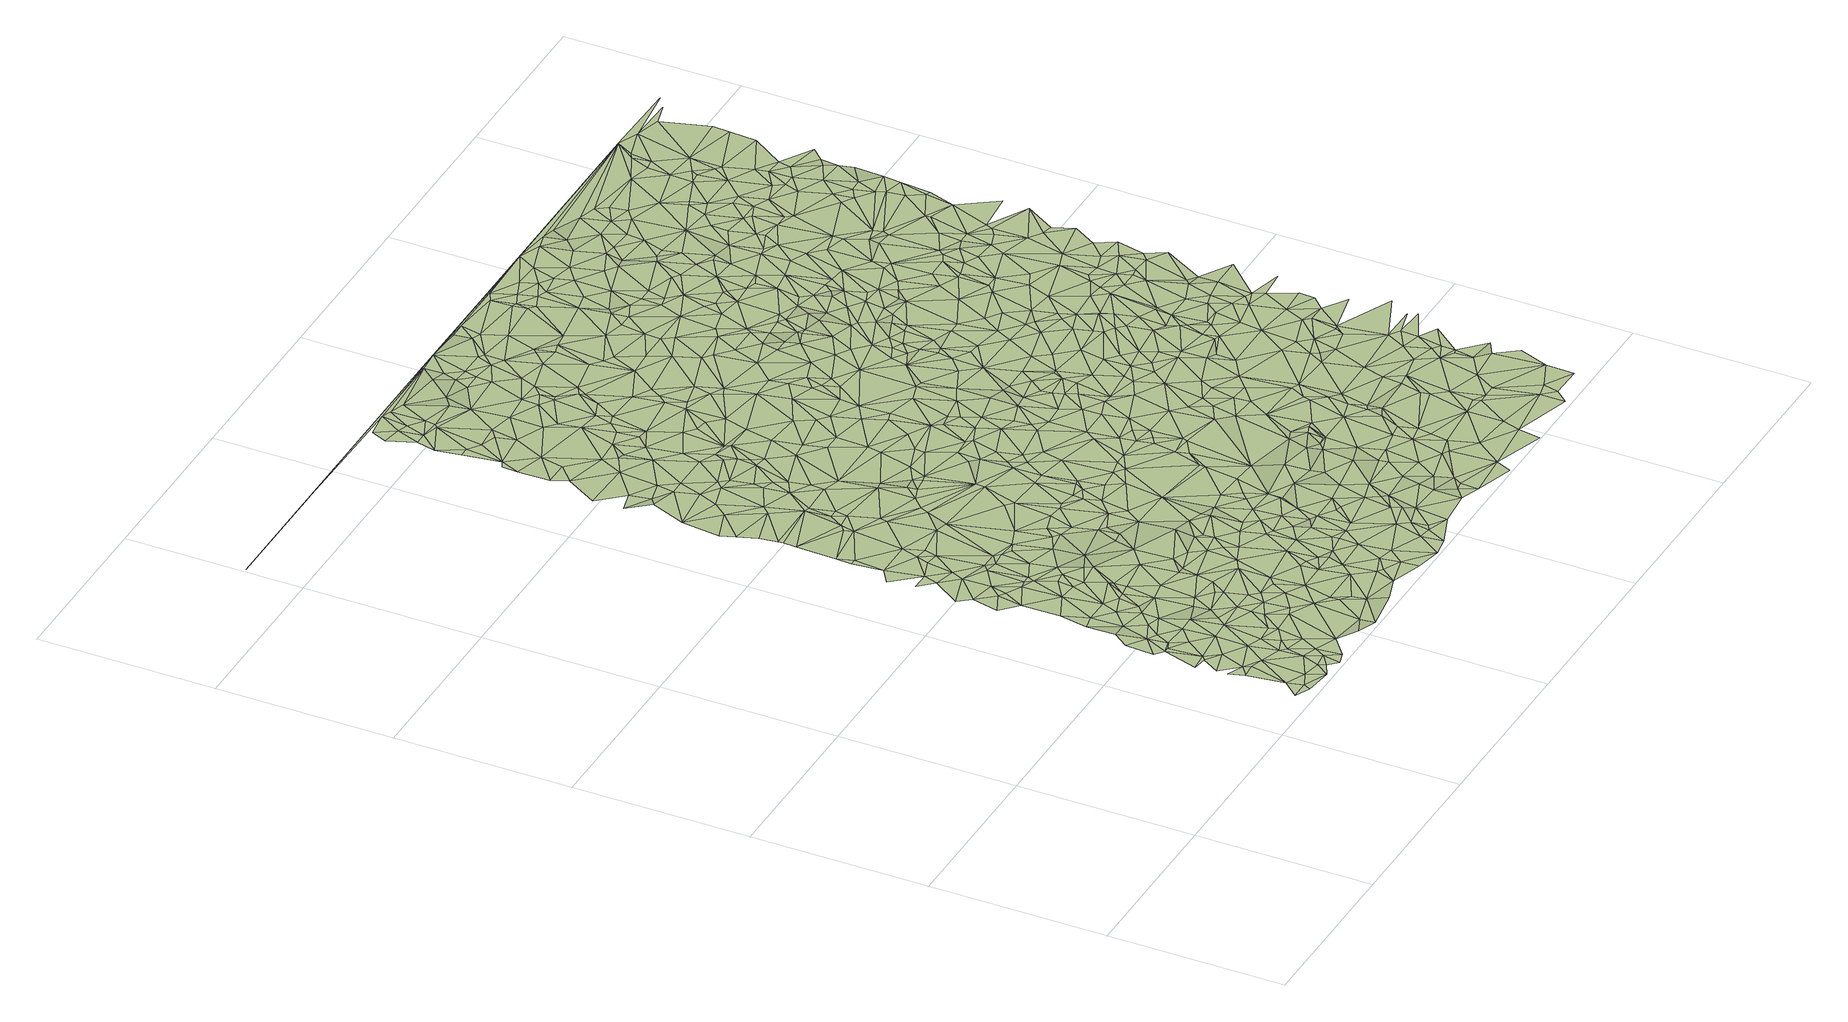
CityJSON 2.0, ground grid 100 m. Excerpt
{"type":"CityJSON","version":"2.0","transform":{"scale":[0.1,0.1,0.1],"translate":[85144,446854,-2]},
"CityObjects":{
"terrain1":{"type":"TINRelief","geometry":[{"type":"CompositeSurface","lod":"2","boundaries":[[[0,1,2]],[[0,3,1]],[[0,2,4]],[[5,3,0]],[[6,7,3]],[[8,9,7]],[[5,0,4]],[[8,7,6]],[[10,3,5]],[[10,6,3]],[[11,12,8]],[[13,14,15]],[[11,15,12]],[[16,5,4]],[[13,17,14]],[[8,6,10]],[[16,4,18]],[[11,13,15]],[[19,10,5]],[[19,5,16]],[[13,20,17]],[[21,8,10]],[[17,22,23]],[[21,11,8]],[[22,24,23]],[[20,25,17]],[[13,26,20]],[[16,18,27]],[[27,18,28]],[[17,25,22]],[[11,29,13]],[[19,16,27]],[[19,30,10]],[[26,25,20]],[[31,24,22]],[[21,10,30]],[[29,26,13]],[[27,28,32]],[[19,33,30]],[[22,25,34]],[[21,29,11]],[[19,27,35]],[[19,35,33]],[[27,32,35]],[[36,31,22]],[[26,37,25]],[[21,30,38]],[[37,34,25]],[[30,33,39]],[[36,40,31]],[[41,22,34]],[[29,37,26]],[[38,30,39]],[[33,35,42]],[[36,22,41]],[[43,35,32]],[[33,42,39]],[[36,44,40]],[[21,45,29]],[[21,38,45]],[[46,40,44]],[[42,35,43]],[[47,34,37]],[[47,41,34]],[[29,48,37]],[[38,39,49]],[[49,39,42]],[[50,36,41]],[[51,44,36]],[[29,45,48]],[[38,52,45]],[[38,49,52]],[[48,47,37]],[[50,51,36]],[[50,41,47]],[[53,54,55]],[[56,46,44]],[[54,57,55]],[[56,53,46]],[[45,58,48]],[[51,59,44]],[[60,42,43]],[[49,42,60]],[[56,44,59]],[[53,61,54]],[[49,62,52]],[[45,52,63]],[[48,64,47]],[[50,65,51]],[[66,67,57]],[[48,58,68]],[[43,69,70]],[[71,57,54]],[[45,72,58]],[[50,47,73]],[[74,61,53]],[[51,75,59]],[[56,74,53]],[[48,68,64]],[[65,75,51]],[[63,52,62]],[[66,76,67]],[[49,60,62]],[[71,54,61]],[[45,63,72]],[[50,73,65]],[[47,64,73]],[[66,57,71]],[[58,72,68]],[[77,78,76]],[[69,79,70]],[[60,43,80]],[[74,71,61]],[[43,70,80]],[[56,59,81]],[[65,82,75]],[[77,83,84]],[[65,73,82]],[[68,85,64]],[[62,60,86]],[[56,87,74]],[[63,62,88]],[[74,89,71]],[[75,90,59]],[[77,76,91]],[[66,91,76]],[[73,64,85]],[[63,88,72]],[[81,59,92]],[[56,81,93]],[[62,86,88]],[[56,93,87]],[[68,72,94]],[[74,87,89]],[[66,71,95]],[[60,80,86]],[[75,82,90]],[[68,96,85]],[[59,90,92]],[[95,71,89]],[[73,97,82]],[[98,70,79]],[[83,99,100]],[[87,101,89]],[[68,94,96]],[[88,102,72]],[[73,85,103]],[[104,77,91]],[[105,83,77]],[[106,91,66]],[[97,107,82]],[[73,103,97]],[[95,89,101]],[[108,100,99]],[[82,107,90]],[[72,102,94]],[[109,80,70]],[[81,110,93]],[[88,86,111]],[[106,66,95]],[[81,92,110]],[[93,110,87]],[[86,80,111]],[[105,77,104]],[[88,112,102]],[[109,70,98]],[[87,113,101]],[[114,99,83]],[[96,115,85]],[[95,101,116]],[[88,111,112]],[[117,104,91]],[[98,79,118]],[[87,110,113]],[[117,91,106]],[[109,119,80]],[[103,85,120]],[[105,114,83]],[[96,94,115]],[[106,95,116]],[[92,90,121]],[[107,121,90]],[[92,122,110]],[[116,101,123]],[[105,104,117]],[[113,123,101]],[[97,124,107]],[[85,115,120]],[[125,111,80]],[[125,80,119]],[[97,103,124]],[[126,119,109]],[[127,108,99]],[[126,109,98]],[[128,112,111]],[[92,121,122]],[[106,116,129]],[[122,113,110]],[[117,106,129]],[[102,130,94]],[[131,132,108]],[[105,117,133]],[[102,112,130]],[[103,120,134]],[[105,133,114]],[[107,124,121]],[[116,123,135]],[[125,128,111]],[[94,130,115]],[[127,99,114]],[[128,136,112]],[[116,135,129]],[[103,134,124]],[[137,119,126]],[[113,138,123]],[[122,139,113]],[[137,126,98]],[[125,136,128]],[[140,135,123]],[[141,98,118]],[[142,143,144]],[[131,108,127]],[[136,130,112]],[[115,130,120]],[[121,139,122]],[[125,119,137]],[[134,120,145]],[[146,147,132]],[[148,149,150]],[[148,144,149]],[[133,117,151]],[[117,129,151]],[[129,135,152]],[[146,150,147]],[[142,153,143]],[[140,123,138]],[[133,151,114]],[[131,154,132]],[[113,139,138]],[[140,152,135]],[[134,155,124]],[[134,145,155]],[[156,136,125]],[[121,124,157]],[[158,98,141]],[[158,137,98]],[[130,159,120]],[[121,157,139]],[[140,138,152]],[[148,142,144]],[[145,120,160]],[[146,132,154]],[[125,137,161]],[[127,114,162]],[[136,159,130]],[[156,125,161]],[[131,127,154]],[[163,129,152]],[[124,155,157]],[[146,148,150]],[[164,155,145]],[[114,151,162]],[[160,120,159]],[[142,165,153]],[[151,129,163]],[[152,138,166]],[[139,167,138]],[[154,127,168]],[[164,145,160]],[[169,170,171]],[[161,137,172]],[[173,159,136]],[[174,171,153]],[[173,136,156]],[[158,141,175]],[[139,157,176]],[[158,172,137]],[[177,156,161]],[[127,162,178]],[[179,152,166]],[[138,167,166]],[[180,142,148]],[[165,181,153]],[[127,178,168]],[[169,182,170]],[[163,152,179]],[[183,154,168]],[[183,146,154]],[[180,165,142]],[[175,141,184]],[[185,177,161]],[[186,161,172]],[[174,153,181]],[[139,176,187]],[[139,187,167]],[[146,180,148]],[[160,159,188]],[[141,189,184]],[[185,161,186]],[[177,173,156]],[[169,171,174]],[[158,175,190]],[[158,190,172]],[[183,168,191]],[[192,157,155]],[[183,193,146]],[[192,155,164]],[[151,194,162]],[[195,176,157]],[[179,166,196]],[[188,159,197]],[[166,167,196]],[[183,191,193]],[[151,163,194]],[[173,197,159]],[[164,160,198]],[[185,173,177]],[[199,182,169]],[[190,175,184]],[[186,172,200]],[[201,202,182]],[[178,162,203]],[[180,204,165]],[[196,167,205]],[[195,187,176]],[[206,160,188]],[[185,186,200]],[[146,207,180]],[[199,169,174]],[[187,205,167]],[[201,208,202]],[[146,193,207]],[[204,181,165]],[[162,194,203]],[[195,157,209]],[[206,188,197]],[[179,196,210]],[[163,179,211]],[[206,198,160]],[[172,190,212]],[[192,164,198]],[[185,213,173]],[[195,214,187]],[[184,189,215]],[[200,172,212]],[[168,178,216]],[[191,217,193]],[[190,184,218]],[[174,181,219]],[[185,200,213]],[[210,196,205]],[[191,168,216]],[[201,182,199]],[[192,209,157]],[[173,220,197]],[[180,221,204]],[[222,223,208]],[[199,174,219]],[[180,207,221]],[[178,203,224]],[[225,198,206]],[[195,209,214]],[[226,206,197]],[[218,184,215]],[[227,205,187]],[[193,217,207]],[[204,228,181]],[[190,218,212]],[[179,210,229]],[[219,181,228]],[[230,231,223]],[[214,227,187]],[[173,213,220]],[[232,233,231]],[[226,197,220]],[[179,229,211]],[[163,234,194]],[[178,224,216]],[[235,213,200]],[[236,210,205]],[[225,237,198]],[[200,212,238]],[[222,230,223]],[[191,216,217]],[[237,192,198]],[[204,221,239]],[[235,200,238]],[[209,227,214]],[[230,232,231]],[[204,240,228]],[[241,222,208]],[[241,208,201]],[[227,236,205]],[[225,206,242]],[[204,239,240]],[[243,221,207]],[[163,211,234]],[[213,244,220]],[[199,219,245]],[[237,209,192]],[[194,246,203]],[[217,247,207]],[[243,239,221]],[[218,215,248]],[[242,206,226]],[[201,199,245]],[[243,207,249]],[[207,247,249]],[[229,210,236]],[[250,251,232]],[[235,252,213]],[[213,253,244]],[[238,212,254]],[[225,242,237]],[[255,227,209]],[[219,228,256]],[[226,220,257]],[[250,258,251]],[[203,246,224]],[[235,238,254]],[[218,259,212]],[[244,257,220]],[[213,252,253]],[[241,230,222]],[[260,248,215]],[[217,261,247]],[[229,236,262]],[[263,250,232]],[[242,226,264]],[[226,257,264]],[[216,224,265]],[[217,216,261]],[[239,266,240]],[[235,254,252]],[[240,267,228]],[[241,201,268]],[[224,269,265]],[[243,266,239]],[[227,270,236]],[[234,211,229]],[[230,271,232]],[[194,234,246]],[[219,256,245]],[[218,248,259]],[[201,245,268]],[[255,272,227]],[[243,249,266]],[[212,259,254]],[[237,273,209]],[[270,262,236]],[[237,242,274]],[[275,276,258]],[[244,253,277]],[[224,246,269]],[[273,255,209]],[[216,265,278]],[[261,216,278]],[[279,263,232]],[[244,277,257]],[[272,270,227]],[[252,280,253]],[[281,282,276]],[[250,283,258]],[[256,228,267]],[[284,248,260]],[[285,265,269]],[[242,264,286]],[[279,232,271]],[[287,229,262]],[[252,254,288]],[[281,289,282]],[[237,274,273]],[[264,257,290]],[[278,265,285]],[[249,247,291]],[[292,262,270]],[[268,245,293]],[[240,266,294]],[[242,286,274]],[[253,280,277]],[[275,281,276]],[[283,275,258]],[[240,294,267]],[[263,283,250]],[[241,268,295]],[[296,254,259]],[[261,291,247]],[[252,288,280]],[[285,269,297]],[[296,288,254]],[[234,229,287]],[[246,297,269]],[[249,298,266]],[[286,264,290]],[[299,248,284]],[[277,290,257]],[[287,262,292]],[[268,293,295]],[[300,245,256]],[[241,301,230]],[[299,259,248]],[[272,302,270]],[[284,260,303]],[[304,293,245]],[[274,286,273]],[[255,305,272]],[[292,270,302]],[[275,306,281]],[[230,307,271]],[[285,297,308]],[[246,308,297]],[[280,309,277]],[[279,310,263]],[[311,278,285]],[[256,267,312]],[[304,245,300]],[[249,291,298]],[[299,284,313]],[[281,314,289]],[[266,315,294]],[[288,309,280]],[[300,256,312]],[[261,278,316]],[[273,305,255]],[[310,283,263]],[[295,293,304]],[[298,315,266]],[[296,317,288]],[[312,267,294]],[[284,303,313]],[[279,271,310]],[[318,275,283]],[[275,319,306]],[[272,320,302]],[[321,292,302]],[[322,314,323]],[[306,314,281]],[[311,285,308]],[[287,292,321]],[[241,295,301]],[[296,259,324]],[[286,290,325]],[[326,246,234]],[[318,319,275]],[[277,327,290]],[[286,328,273]],[[329,317,296]],[[230,301,307]],[[309,327,277]],[[299,330,259]],[[272,305,320]],[[315,331,294]],[[300,312,332]],[[326,234,287]],[[298,331,315]],[[312,294,331]],[[299,313,333]],[[334,308,246]],[[261,335,291]],[[286,325,328]],[[295,304,336]],[[316,278,311]],[[321,302,337]],[[338,309,288]],[[302,320,337]],[[339,287,321]],[[317,338,288]],[[310,271,340]],[[319,341,306]],[[313,303,333]],[[341,314,306]],[[304,300,342]],[[325,290,343]],[[329,296,344]],[[259,330,324]],[[312,331,332]],[[339,321,337]],[[343,290,327]],[[296,324,344]],[[295,336,345]],[[271,307,340]],[[309,346,327]],[[299,333,330]],[[261,347,335]],[[326,287,339]],[[261,316,347]],[[318,283,348]],[[310,348,283]],[[300,332,342]],[[329,338,317]],[[349,311,308]],[[304,350,336]],[[295,345,301]],[[298,291,351]],[[352,328,325]],[[326,353,246]],[[298,351,331]],[[353,334,246]],[[318,354,319]],[[273,355,305]],[[352,325,343]],[[337,320,356]],[[304,342,350]],[[305,356,320]],[[343,327,346]],[[319,357,341]],[[345,336,350]],[[309,358,346]],[[301,359,307]],[[334,360,308]],[[329,344,338]],[[273,328,361]],[[310,340,348]],[[362,291,335]],[[338,358,309]],[[362,351,291]],[[339,337,363]],[[349,308,360]],[[326,339,364]],[[365,328,352]],[[333,303,366]],[[367,324,330]],[[345,368,301]],[[332,331,369]],[[318,348,354]],[[319,354,357]],[[370,316,311]],[[345,350,368]],[[367,330,333]],[[343,346,358]],[[332,371,342]],[[344,324,372]],[[365,352,343]],[[370,311,349]],[[305,355,356]],[[373,353,326]],[[363,337,356]],[[367,372,324]],[[373,326,364]],[[301,374,359]],[[351,369,331]],[[359,375,307]],[[364,339,363]],[[273,376,355]],[[340,307,375]],[[377,322,378]],[[353,360,334]],[[301,368,374]],[[338,344,379]],[[362,335,380]],[[332,381,371]],[[350,382,368]],[[347,380,335]],[[365,361,328]],[[373,383,353]],[[273,361,376]],[[338,379,358]],[[373,364,384]],[[385,344,372]],[[332,369,386]],[[355,387,356]],[[357,354,388]],[[341,389,314]],[[368,382,374]],[[333,366,390]],[[340,391,348]],[[332,386,381]],[[367,333,392]],[[363,356,387]],[[354,348,388]],[[350,342,393]],[[385,372,367]],[[394,351,362]],[[395,347,316]],[[373,384,383]],[[365,343,396]],[[395,316,370]],[[385,379,344]],[[374,397,359]],[[349,360,398]],[[353,399,360]],[[364,363,400]],[[343,358,401]],[[393,342,371]],[[364,400,384]],[[333,390,392]],[[340,375,391]],[[359,397,375]],[[383,399,353]],[[341,357,389]],[[394,369,351]],[[402,362,380]],[[350,403,382]],[[355,404,387]],[[382,405,374]],[[370,349,406]],[[379,407,358]],[[348,408,388]],[[393,371,381]],[[390,366,409]],[[343,401,396]],[[357,388,410]],[[360,399,398]],[[347,411,380]],[[385,367,412]],[[365,396,361]],[[366,413,409]],[[402,394,362]],[[367,392,412]],[[350,393,403]],[[376,414,355]],[[349,398,406]],[[407,415,358]],[[414,404,355]],[[363,387,416]],[[391,417,348]],[[393,381,386]],[[358,415,401]],[[383,384,418]],[[419,347,395]],[[363,416,400]],[[391,375,420]],[[395,370,406]],[[374,421,397]],[[374,405,421]],[[420,375,397]],[[348,417,408]],[[409,413,422]],[[376,361,423]],[[390,409,424]],[[382,425,405]],[[385,426,379]],[[384,400,427]],[[390,428,392]],[[416,387,404]],[[383,418,399]],[[396,423,361]],[[429,402,380]],[[419,411,347]],[[408,430,388]],[[382,403,425]],[[420,397,431]],[[409,422,424]],[[357,410,389]],[[379,426,407]],[[398,399,432]],[[429,380,411]],[[390,424,428]],[[376,423,414]],[[397,421,431]],[[412,392,428]],[[433,386,369]],[[388,430,410]],[[391,420,434]],[[385,412,435]],[[405,436,421]],[[394,433,369]],[[314,389,323]],[[420,431,434]],[[414,437,404]],[[425,436,405]],[[384,427,418]],[[406,398,438]],[[439,393,386]],[[419,395,406]],[[403,393,440]],[[438,398,432]],[[441,431,421]],[[399,418,432]],[[400,416,442]],[[437,443,404]],[[416,404,444]],[[391,434,445]],[[396,446,423]],[[391,445,417]],[[385,447,426]],[[407,448,415]],[[444,404,443]],[[434,431,441]],[[408,449,430]],[[385,435,447]],[[400,442,427]],[[450,422,413]],[[441,421,436]],[[408,417,449]],[[402,451,394]],[[412,428,452]],[[453,425,403]],[[423,446,414]],[[453,403,440]],[[401,415,454]],[[430,455,410]],[[440,393,439]],[[424,422,450]],[[396,401,456]],[[429,451,402]],[[457,439,386]],[[419,406,458]],[[419,458,411]],[[414,459,437]],[[412,452,435]],[[455,389,410]],[[407,426,448]],[[429,411,460]],[[453,461,425]],[[457,386,433]],[[406,438,462]],[[430,463,455]],[[449,463,430]],[[464,428,424]],[[437,465,443]],[[414,446,459]],[[416,444,442]],[[438,432,466]],[[450,413,467]],[[418,468,432]],[[469,418,427]],[[470,453,440]],[[394,451,433]],[[458,460,411]],[[415,448,454]],[[437,459,465]],[[322,323,471]],[[444,443,472]],[[473,436,425]],[[449,417,474]],[[438,466,462]],[[466,432,468]],[[469,475,418]],[[452,428,464]],[[417,445,474]],[[470,440,439]],[[473,441,436]],[[465,476,443]],[[475,468,418]],[[477,427,442]],[[478,434,441]],[[470,461,453]],[[429,460,479]],[[429,479,451]],[[469,427,477]],[[456,401,454]],[[449,474,463]],[[396,480,446]],[[426,447,481]],[[478,445,434]],[[443,476,472]],[[458,406,482]],[[435,483,447]],[[459,476,465]],[[455,323,389]],[[473,425,461]],[[435,452,483]],[[455,463,323]],[[406,462,482]],[[484,424,450]],[[457,485,439]],[[426,481,448]],[[442,444,486]],[[464,424,484]],[[457,433,485]],[[470,439,485]],[[444,472,487]],[[483,481,447]],[[458,482,460]],[[454,448,488]],[[489,462,466]],[[445,490,474]],[[469,491,475]],[[396,456,492]],[[489,466,468]],[[459,446,480]],[[475,491,468]],[[474,493,463]],[[469,477,491]],[[477,442,494]],[[487,472,476]],[[478,490,445]],[[495,478,441]],[[479,496,451]],[[493,323,463]],[[451,497,433]],[[473,495,441]],[[444,487,486]],[[448,498,488]],[[448,481,498]],[[479,460,499]],[[500,483,452]],[[500,452,464]],[[485,433,501]],[[396,492,480]],[[454,488,502]],[[482,462,489]],[[459,503,476]],[[456,454,502]],[[442,486,494]],[[451,496,497]],[[504,488,498]],[[505,474,490]],[[470,506,461]],[[477,507,491]],[[505,493,474]],[[479,508,496]],[[489,468,509]],[[510,481,483]],[[433,497,501]],[[491,509,468]],[[502,488,504]],[[477,494,507]],[[511,484,450]],[[460,482,512]],[[479,499,508]],[[487,476,503]],[[513,464,484]],[[456,502,514]],[[470,485,515]],[[473,461,506]],[[459,480,503]],[[478,516,490]],[[500,510,483]],[[517,504,498]],[[500,464,513]],[[473,518,495]],[[519,478,495]],[[517,502,504]],[[512,482,489]],[[520,323,493]],[[496,521,497]],[[460,522,499]],[[496,508,521]],[[456,514,523]],[[511,513,484]],[[491,507,524]],[[517,514,502]],[[481,525,498]],[[485,501,526]],[[486,487,527]],[[501,497,521]],[[505,520,493]],[[499,528,508]],[[516,529,490]],[[519,516,478]],[[473,530,518]],[[486,527,494]],[[460,512,522]],[[489,509,531]],[[532,517,498]],[[533,505,490]],[[510,525,481]],[[491,534,509]],[[532,514,517]],[[456,523,492]],[[528,521,508]],[[507,494,535]],[[511,450,536]],[[512,489,531]],[[491,524,534]],[[537,500,513]],[[538,495,518]],[[473,539,530]],[[470,515,506]],[[540,524,507]],[[538,519,495]],[[532,523,514]],[[520,541,323]],[[519,529,516]],[[542,510,500]],[[533,490,529]],[[543,487,503]],[[480,544,503]],[[532,498,525]],[[473,506,539]],[[515,485,545]],[[485,526,545]],[[536,450,546]],[[531,509,534]],[[547,500,537]],[[522,528,499]],[[543,527,487]],[[548,494,527]],[[480,492,549]],[[540,507,535]],[[501,521,550]],[[551,520,505]],[[512,531,552]],[[538,529,519]],[[547,542,500]],[[535,494,548]],[[480,549,544]],[[553,323,541]],[[533,551,505]],[[528,550,521]],[[524,554,534]],[[540,555,524]],[[501,550,526]],[[530,556,518]],[[542,557,510]],[[548,527,558]],[[559,513,511]],[[543,558,527]],[[557,525,510]],[[560,492,523]],[[555,561,524]],[[538,518,556]],[[538,562,529]],[[537,513,559]],[[512,552,563]],[[524,561,554]],[[552,531,564]],[[492,565,549]],[[562,533,529]],[[549,566,544]],[[553,541,520]],[[531,534,567]],[[503,544,568]],[[569,523,532]],[[539,570,530]],[[511,536,571]],[[512,563,522]],[[551,553,520]],[[535,548,572]],[[547,537,559]],[[522,573,528]],[[506,574,539]],[[547,575,542]],[[548,558,572]],[[540,535,576]],[[560,565,492]],[[569,532,525]],[[540,576,555]],[[573,550,528]],[[567,534,554]],[[543,503,568]],[[545,526,577]],[[515,578,506]],[[565,566,549]],[[542,575,557]],[[559,511,571]],[[552,564,563]],[[538,556,562]],[[543,579,558]],[[580,526,550]],[[557,581,525]],[[576,561,555]],[[531,567,564]],[[566,568,544]],[[535,572,576]],[[530,570,556]],[[554,561,582]],[[515,545,583]],[[584,525,581]],[[539,574,570]],[[572,558,585]],[[586,577,526]],[[506,578,574]],[[569,587,523]],[[588,560,523]],[[522,563,589]],[[575,581,557]],[[567,554,582]],[[580,586,526]],[[565,590,566]],[[583,545,577]],[[558,579,591]],[[592,525,584]],[[592,569,525]],[[533,593,551]],[[543,568,579]],[[560,594,565]],[[576,595,561]],[[515,583,578]],[[558,591,585]],[[522,596,573]],[[575,597,581]],[[587,588,523]],[[584,581,597]],[[561,595,582]],[[580,550,598]],[[562,599,533]],[[576,572,585]],[[573,598,550]],[[547,600,575]],[[564,601,563]],[[551,602,553]],[[522,589,603]],[[604,547,559]],[[590,605,566]],[[605,568,566]],[[565,594,590]],[[564,567,601]],[[576,606,595]],[[576,585,606]],[[589,563,607]],[[522,603,596]],[[592,587,569]],[[595,606,582]],[[588,594,560]],[[556,570,608]],[[609,584,597]],[[580,610,586]],[[562,556,611]],[[580,598,610]],[[592,584,609]],[[586,612,577]],[[613,571,536]],[[614,559,571]],[[601,615,563]],[[583,577,612]],[[604,600,547]],[[616,579,568]],[[607,563,617]],[[567,582,618]],[[553,471,323]],[[615,617,563]],[[619,589,607]],[[592,620,587]],[[533,599,593]],[[582,606,618]],[[583,621,578]],[[601,567,622]],[[623,591,579]],[[624,597,575]],[[573,596,625]],[[626,574,578]],[[626,570,574]],[[573,625,598]],[[610,627,586]],[[628,590,594]],[[551,593,602]],[[556,608,629]],[[619,603,589]],[[628,605,590]],[[620,588,587]],[[592,609,620]],[[562,630,599]],[[631,608,570]],[[616,623,579]],[[632,585,591]],[[610,598,633]],[[634,559,614]],[[588,628,594]],[[586,627,612]],[[562,611,630]],[[601,635,615]],[[636,606,585]],[[583,637,621]],[[583,612,637]],[[614,571,613]],[[556,629,611]],[[619,607,638]],[[639,609,597]],[[622,567,640]],[[641,559,634]],[[613,536,642]],[[610,633,627]],[[601,622,635]],[[607,617,638]],[[621,626,578]],[[605,643,568]],[[641,604,559]],[[624,575,600]],[[615,635,617]],[[620,628,588]],[[553,602,644]],[[606,645,618]],[[598,625,646]],[[632,591,623]],[[626,631,570]],[[598,646,633]],[[643,616,568]],[[629,608,631]],[[637,612,627]],[[619,647,603]],[[567,618,648]],[[603,649,596]],[[634,614,650]],[[616,651,623]],[[619,638,647]],[[636,645,606]],[[636,585,632]],[[635,652,617]],[[567,648,640]],[[596,649,625]],[[622,640,635]],[[638,617,652]],[[624,639,597]],[[599,653,593]],[[654,646,625]],[[599,630,653]],[[641,634,650]],[[628,655,605]],[[633,646,654]],[[637,627,656]],[[593,653,602]],[[633,656,627]],[[621,637,657]],[[658,620,609]],[[650,614,613]],[[632,623,659]],[[643,651,616]],[[660,611,629]],[[629,631,661]],[[322,471,378]],[[621,657,626]],[[604,662,600]],[[663,653,630]],[[638,664,647]],[[654,625,665]],[[666,633,654]],[[605,655,643]],[[603,647,667]],[[668,623,651]],[[602,653,669]],[[611,663,630]],[[638,652,664]],[[641,662,604]],[[660,629,661]],[[635,640,670]],[[626,671,631]],[[659,623,668]],[[635,670,652]],[[672,650,613]],[[673,609,639]],[[666,656,633]],[[662,624,600]],[[603,674,649]],[[675,628,620]],[[625,649,665]],[[637,656,676]],[[602,669,644]],[[677,618,645]],[[663,669,653]],[[660,678,611]],[[661,631,671]],[[613,642,679]],[[628,680,655]],[[681,641,650]],[[603,667,674]],[[658,609,673]],[[682,651,643]],[[611,683,663]],[[682,668,651]],[[662,639,624]],[[626,657,684]],[[664,685,647]],[[681,650,672]],[[666,654,686]],[[553,644,471]],[[664,652,687]],[[677,648,618]],[[686,654,665]],[[678,683,611]],[[637,688,657]],[[672,613,689]],[[666,676,656]],[[690,640,648]],[[647,685,667]],[[613,679,689]],[[652,670,687]],[[660,661,691]],[[675,680,628]],[[637,676,688]],[[692,632,659]],[[690,670,640]],[[693,645,636]],[[692,636,632]],[[694,643,655]],[[661,671,695]],[[658,696,620]],[[660,691,678]],[[682,643,694]],[[697,644,669]],[[680,698,655]],[[626,699,671]],[[665,649,700]],[[663,701,669]],[[664,687,685]],[[626,684,699]],[[657,702,684]],[[683,701,663]],[[691,661,695]],[[675,620,696]],[[686,665,700]],[[641,703,662]],[[695,671,704]],[[666,705,676]],[[677,645,693]],[[706,659,668]],[[674,707,649]],[[666,686,705]],[[662,708,639]],[[657,688,702]],[[709,687,670]],[[701,697,669]],[[681,703,641]],[[690,709,670]],[[708,673,639]],[[678,710,683]],[[699,704,671]],[[700,649,707]],[[711,667,685]],[[687,711,685]],[[679,712,689]],[[690,648,713]],[[682,714,668]],[[702,699,684]],[[694,655,715]],[[655,698,715]],[[713,648,677]],[[695,704,716]],[[672,689,717]],[[686,700,705]],[[691,695,716]],[[680,718,698]],[[682,694,714]],[[678,691,710]],[[719,693,636]],[[674,667,720]],[[692,719,636]],[[681,672,717]],[[683,721,701]],[[722,658,673]],[[692,659,706]],[[658,723,696]],[[711,724,667]],[[690,725,709]],[[683,710,721]],[[688,726,702]],[[702,726,699]],[[674,720,707]],[[703,708,662]],[[722,723,658]],[[709,727,687]],[[697,471,644]],[[688,676,728]],[[705,728,676]],[[729,713,677]],[[687,727,711]],[[701,730,697]],[[724,720,667]],[[706,668,731]],[[705,700,732]],[[731,668,714]],[[718,715,698]],[[694,715,733]],[[675,734,680]],[[717,689,712]],[[700,707,735]],[[736,690,713]],[[699,737,704]],[[716,704,737]],[[677,693,738]],[[736,725,690]],[[688,739,726]],[[721,730,701]],[[740,675,696]],[[708,741,673]],[[729,677,738]],[[734,718,680]],[[691,742,710]],[[681,743,703]],[[744,714,694]],[[744,694,733]],[[691,716,745]],[[700,735,732]],[[688,746,739]],[[747,696,723]],[[705,732,748]],[[727,724,711]],[[721,710,749]],[[705,748,728]],[[709,725,750]],[[719,751,693]],[[681,717,752]],[[681,752,743]],[[722,747,723]],[[722,673,753]],[[688,728,746]],[[718,733,715]],[[692,754,719]],[[699,726,755]],[[756,713,729]],[[747,740,696]],[[703,757,708]],[[697,730,471]],[[758,707,720]],[[692,706,754]],[[740,734,675]],[[721,749,730]],[[709,750,727]],[[738,693,751]],[[736,713,756]],[[691,745,742]],[[758,735,707]],[[699,759,737]],[[726,739,755]],[[710,742,749]],[[673,741,753]],[[760,729,738]],[[727,761,724]],[[703,743,762]],[[757,741,708]],[[724,763,720]],[[764,733,718]],[[699,755,759]],[[744,765,714]],[[706,731,766]],[[746,755,739]],[[719,754,751]],[[767,732,735]],[[756,729,760]],[[731,714,768]],[[703,762,769]],[[770,744,733]],[[746,728,771]],[[768,714,765]],[[772,716,737]],[[761,763,724]],[[773,747,722]],[[743,769,762]],[[703,774,757]],[[760,738,751]],[[770,733,764]],[[703,769,774]],[[767,735,758]],[[758,720,775]],[[706,766,754]],[[736,776,725]],[[777,748,732]],[[772,745,716]],[[778,732,767]],[[752,717,779]],[[775,720,763]],[[777,728,748]],[[734,780,718]],[[766,731,768]],[[764,718,780]],[[746,771,781]],[[727,782,761]],[[773,722,753]],[[783,765,744]],[[752,784,743]],[[781,771,728]],[[746,781,755]],[[776,750,725]],[[743,784,769]],[[754,785,751]],[[778,767,758]],[[770,764,786]],[[770,783,744]],[[747,787,740]],[[757,788,741]],[[736,756,776]],[[749,789,730]],[[766,785,754]],[[740,787,734]],[[777,732,778]],[[749,742,790]],[[772,737,759]],[[761,782,763]],[[774,788,757]],[[791,768,765]],[[770,786,783]],[[773,792,747]],[[756,760,793]],[[760,751,793]],[[794,727,750]],[[730,789,471]],[[745,790,742]],[[777,781,728]],[[759,755,795]],[[791,765,783]],[[778,758,796]],[[794,782,727]],[[753,741,797]],[[798,786,764]],[[797,741,788]],[[769,799,774]],[[800,751,785]],[[801,758,775]],[[798,764,780]],[[772,802,745]],[[772,759,795]],[[747,792,803]],[[773,753,804]],[[749,790,805]],[[781,806,755]],[[773,804,792]],[[801,775,763]],[[777,778,796]],[[745,802,790]],[[749,805,789]],[[807,763,782]],[[808,766,768]],[[808,785,766]],[[747,803,787]],[[774,799,788]],[[801,796,758]],[[734,809,780]],[[810,791,783]],[[755,811,795]],[[793,751,800]],[[812,783,786]],[[776,813,750]],[[814,776,756]],[[794,807,782]],[[772,815,802]],[[806,811,755]],[[814,756,793]],[[791,808,768]],[[792,804,803]],[[787,816,734]],[[812,786,798]],[[794,750,817]],[[471,789,818]],[[808,800,785]],[[772,795,819]],[[810,783,820]],[[802,821,790]],[[798,780,822]],[[777,796,823]],[[777,824,781]],[[750,813,817]],[[810,808,791]],[[807,825,763]],[[734,816,809]],[[772,819,815]],[[753,797,826]],[[801,763,825]],[[781,824,806]],[[827,795,811]],[[805,828,789]],[[797,788,829]],[[812,820,783]],[[794,830,807]],[[822,780,809]],[[802,815,831]],[[827,819,795]],[[806,827,811]],[[832,803,804]],[[776,833,813]],[[812,798,822]],[[787,803,832]],[[834,815,819]],[[802,831,821]],[[805,790,835]],[[836,804,753]],[[828,818,789]],[[777,823,824]],[[794,817,830]],[[814,833,776]],[[837,796,801]],[[838,793,800]],[[787,832,816]],[[790,821,835]],[[810,839,808]],[[837,823,796]],[[834,831,815]],[[805,835,828]],[[808,840,800]],[[817,813,841]],[[807,830,842]],[[843,827,806]],[[841,813,833]],[[807,842,825]],[[844,810,820]],[[812,822,845]],[[812,845,820]],[[801,825,846]],[[832,804,847]],[[824,843,806]],[[838,800,840]],[[828,848,818]],[[822,809,849]],[[850,814,793]],[[839,840,808]],[[844,839,810]],[[851,833,814]],[[816,852,809]],[[831,853,821]],[[845,822,849]],[[817,854,830]],[[855,834,819]],[[855,819,827]],[[832,856,816]],[[835,821,853]],[[817,841,854]],[[846,825,842]],[[801,846,857]],[[858,824,823]],[[809,859,849]],[[837,801,857]],[[850,793,838]],[[845,860,820]],[[861,841,833]],[[830,854,842]],[[862,843,824]],[[858,823,837]],[[855,831,834]],[[809,852,859]],[[843,855,827]],[[858,862,824]],[[816,856,863]],[[816,863,852]],[[828,864,848]],[[844,820,860]],[[828,835,864]],[[851,814,850]],[[839,865,840]],[[838,840,865]],[[861,854,841]],[[845,849,866]],[[867,861,833]],[[866,849,859]],[[868,835,853]],[[845,866,860]],[[851,869,833]],[[846,842,870]],[[844,871,839]],[[872,838,865]],[[831,873,853]],[[874,842,854]],[[862,875,843]],[[850,838,872]],[[839,871,865]],[[858,876,862]],[[844,860,877]],[[857,846,878]],[[861,874,854]],[[868,864,835]],[[855,873,831]],[[869,867,833]],[[858,837,879]],[[837,857,879]],[[874,880,842]],[[876,875,862]],[[872,865,881]],[[859,852,882]],[[877,860,883]],[[875,884,843]],[[843,885,855]],[[866,883,860]],[[868,853,873]],[[844,886,871]],[[880,870,842]],[[850,872,881]],[[851,850,869]],[[843,884,885]],[[871,886,865]],[[887,846,870]],[[887,878,846]],[[861,888,874]],[[867,888,861]],[[844,877,889]],[[866,859,890]],[[858,891,876]],[[879,857,878]],[[888,880,874]],[[844,889,886]],[[868,892,864]],[[893,850,881]],[[881,865,894]],[[858,879,891]],[[865,886,894]],[[876,891,875]],[[471,818,378]],[[895,868,873]],[[866,890,883]],[[893,869,850]],[[875,896,884]],[[897,867,869]],[[898,855,885]],[[880,899,870]],[[897,888,867]],[[877,883,900]],[[885,884,896]],[[901,880,888]],[[893,881,902]],[[903,892,868]],[[899,887,870]],[[855,904,873]],[[895,903,868]],[[881,894,902]],[[905,878,887]],[[905,879,878]],[[889,894,886]],[[875,891,906]],[[877,900,889]],[[897,901,888]],[[875,906,896]],[[907,899,880]],[[901,907,880]],[[898,885,896]],[[908,887,899]],[[909,855,898]],[[895,873,904]],[[908,905,887]],[[893,910,869]],[[911,891,879]],[[818,848,378]],[[897,869,910]],[[909,904,855]],[[889,912,894]],[[893,902,913]],[[897,914,901]],[[891,915,906]],[[900,912,889]],[[911,915,891]],[[901,914,907]],[[902,894,916]],[[897,917,914]],[[897,910,917]],[[898,896,918]],[[916,894,912]],[[919,896,906]],[[920,879,905]],[[893,921,910]],[[378,848,864]],[[908,899,922]],[[913,902,916]],[[909,898,923]],[[915,919,906]],[[907,922,899]],[[903,924,892]],[[920,911,879]],[[895,924,903]],[[923,898,918]],[[893,913,925]],[[909,926,904]],[[919,918,896]],[[917,927,914]],[[914,928,907]],[[917,910,927]],[[909,923,926]],[[893,925,921]],[[895,904,924]],[[911,929,915]],[[914,927,930]],[[929,919,915]],[[908,931,905]],[[378,864,892]],[[907,928,922]],[[932,923,918]],[[932,918,919]],[[933,904,926]],[[933,926,923]],[[929,932,919]],[[914,930,934]],[[920,905,935]],[[921,925,936]],[[914,934,928]],[[927,910,937]],[[921,937,910]],[[908,922,938]],[[939,929,911]],[[940,911,920]],[[927,937,930]],[[941,923,932]],[[935,905,942]],[[940,939,911]],[[943,924,904]],[[921,936,937]],[[922,928,934]],[[933,943,904]],[[929,944,932]],[[941,933,923]],[[908,938,931]],[[905,931,942]],[[378,892,924]],[[940,920,935]],[[939,945,929]],[[930,946,934]],[[941,932,944]],[[945,944,929]],[[922,934,947]],[[922,947,938]],[[940,935,948]],[[949,924,943]],[[941,950,933]],[[935,942,948]],[[933,951,943]],[[940,952,939]],[[950,951,933]],[[939,953,945]],[[940,948,952]],[[949,954,924]],[[947,934,955]],[[941,944,956]],[[945,957,944]],[[958,950,941]],[[939,952,953]],[[959,948,942]],[[960,949,943]],[[958,951,950]],[[938,961,931]],[[938,947,961]],[[959,952,948]],[[945,953,957]],[[962,958,941]],[[963,943,951]],[[964,942,931]],[[956,944,957]],[[962,941,956]],[[961,947,955]],[[960,954,949]],[[963,960,943]],[[959,942,964]],[[378,924,954]],[[958,963,951]],[[964,931,961]],[[953,965,957]],[[960,966,954]],[[962,963,958]],[[953,952,967]],[[959,968,952]],[[956,957,969]],[[953,967,965]],[[959,964,970]],[[957,965,969]],[[378,954,966]],[[967,952,968]],[[959,970,968]],[[960,971,966]],[[963,971,960]],[[962,956,972]],[[967,973,965]],[[967,968,973]],[[956,969,972]],[[962,974,963]],[[975,969,965]],[[378,966,971]],[[973,975,965]],[[962,972,974]],[[963,976,971]],[[974,977,963]],[[963,977,976]],[[978,378,971]],[[971,976,979]]]}]}
},
"vertices":[
[1439,90,17],[1332,90,17],[1419,50,17],[1414,180,17],[1574,30,16],[1522,130,18],[1467,400,18],[1381,390,19],[1446,440,18],[1355,480,19],[1540,380,16],[1500,580,19],[1352,540,19],[1441,660,19],[1333,650,20],[1415,640,19],[1630,110,16],[1397,850,19],[1649,70,17],[1668,210,16],[1427,850,19],[1628,500,16],[1457,980,18],[1346,890,20],[1355,1050,20],[1471,870,19],[1524,780,19],[1716,120,17],[1697,20,17],[1626,680,19],[1662,340,16],[1420,1140,21],[1767,40,17],[1688,310,17],[1510,950,19],[1751,180,17],[1506,1140,17],[1616,860,19],[1713,470,16],[1747,370,16],[1418,1300,18],[1570,1030,18],[1807,280,15],[1879,130,17],[1501,1320,16],[1743,690,17],[1448,1460,19],[1651,1010,16],[1704,860,22],[1832,430,15],[1656,1110,16],[1608,1230,14],[1818,480,16],[1442,1680,20],[1467,1820,20],[1351,1770,19],[1605,1530,17],[1383,1920,21],[1780,740,19],[1645,1320,15],[1975,440,17],[1507,1800,19],[1919,550,15],[1909,620,16],[1823,900,15],[1704,1150,14],[1522,2050,22],[1328,1990,20],[1834,810,16],[1993,60,17],[2092,100,12],[1528,1890,21],[1916,700,17],[1806,1110,16],[1593,1750,20],[1725,1270,14],[1436,2150,20],[1459,2230,20],[1358,2230,22],[2103,20,11],[2113,370,16],[1711,1520,16],[1767,1270,15],[1420,2440,18],[1332,2380,20],[1897,930,16],[2022,460,17],[1667,1720,19],[2013,600,15],[1639,1760,18],[1825,1380,17],[1550,2120,23],[1770,1490,17],[1720,1610,17],[2004,820,15],[1646,1970,20],[1982,860,16],[1833,1280,17],[2274,150,13],[1436,2610,18],[1401,2610,18],[1684,1760,19],[2038,700,15],[1915,1130,17],[1575,2270,20],[1599,2340,20],[1678,2000,22],[1831,1350,15],[1408,2700,18],[2205,270,14],[1788,1620,15],[2135,540,15],[2082,650,15],[1833,1670,15],[1631,2440,19],[2059,910,17],[1719,1960,20],[1652,2260,19],[2343,60,6],[2201,320,15],[2079,1010,17],[1918,1510,15],[1891,1550,16],[1798,1810,20],[2042,1310,15],[2240,480,15],[2257,230,14],[1666,2730,19],[2181,630,14],[1773,2000,22],[2228,850,15],[1650,2780,19],[1415,2930,17],[1669,2330,20],[2064,1100,16],[1808,1970,21],[2226,670,14],[2431,320,13],[1964,1760,20],[2001,1600,8],[1860,1940,19],[2475,100,13],[1511,3380,16],[1332,3320,18],[1361,3240,18],[2106,1100,14],[1720,3030,19],[1419,3000,18],[1619,3190,18],[1404,3130,16],[1415,3030,18],[1858,2360,17],[1911,1960,20],[1359,3540,17],[1684,2810,18],[2158,1180,15],[2390,580,14],[2156,1400,10],[2512,210,15],[2291,890,15],[2302,1060,15],[2398,480,15],[1820,2620,18],[1927,2340,20],[2245,1140,14],[1576,3460,17],[2058,1810,20],[2096,1780,21],[1777,2820,17],[1479,3770,16],[1342,3860,17],[1438,3740,19],[2487,390,15],[2479,700,13],[1585,3700,16],[2543,190,15],[2175,1510,16],[2437,570,15],[1827,2660,19],[2021,2000,23],[1658,3230,20],[1623,3570,17],[1457,3890,16],[1738,2890,16],[2641,140,15],[2492,530,17],[2514,480,17],[2217,1630,20],[2365,1000,15],[2647,40,16],[2623,250,15],[1786,2890,18],[2408,1290,10],[1751,3020,18],[1983,2470,17],[2239,1520,17],[2117,1870,20],[2400,930,15],[2383,1170,15],[1598,3800,18],[2578,490,14],[1619,4020,19],[1331,4030,18],[2004,2520,18],[1721,3500,16],[2179,1760,20],[2424,1080,14],[1832,3170,18],[1436,4210,21],[2375,1480,18],[2226,1900,19],[2204,2150,23],[2690,400,15],[2586,700,13],[2256,1600,21],[2793,10,15],[2070,2790,18],[1939,3030,16],[2714,230,15],[1668,3700,18],[2569,860,14],[1815,3310,16],[1535,4300,19],[1396,4300,20],[2064,2580,19],[2420,1140,15],[2530,990,14],[2374,1650,19],[1762,3540,17],[2244,2110,23],[1559,4430,21],[1393,4480,19],[1438,4590,21],[1396,4570,21],[2305,2310,24],[2686,550,16],[2307,1890,20],[2503,1260,13],[2693,510,16],[1827,3370,17],[1800,3490,17],[1678,4150,20],[2587,1180,17],[1880,3290,17],[2608,840,13],[1792,3920,18],[2307,2360,25],[1946,3110,15],[2889,150,16],[1918,3220,17],[1460,4800,21],[1402,4800,21],[2716,680,16],[2686,770,13],[2770,510,14],[2435,1570,21],[1883,3700,16],[2662,940,14],[1380,4940,21],[2934,310,17],[2904,30,16],[2037,3000,17],[2348,1900,19],[1531,4750,20],[2604,1010,15],[2137,2660,20],[1979,3430,16],[1947,3600,18],[1728,4080,21],[2145,2610,18],[2433,1820,19],[1644,4610,21],[2462,1730,20],[2622,1470,20],[2581,1230,16],[1477,5050,20],[1408,5050,20],[2745,860,14],[2112,2800,16],[1619,4720,20],[2781,720,13],[1455,5180,22],[1345,5200,21],[1569,5020,20],[2958,140,16],[2210,2670,17],[2666,1200,12],[2453,2100,21],[2825,700,13],[1386,5290,22],[2738,1020,11],[2149,3290,18],[2439,1880,19],[1766,4070,19],[1993,3540,16],[1825,4160,20],[2842,520,15],[2231,2620,17],[2053,3420,16],[2981,250,15],[1910,3810,19],[1893,4370,20],[2512,1860,18],[3088,100,13],[1877,4000,19],[2653,1690,19],[1512,5160,22],[1807,4540,21],[2267,2630,16],[2843,820,14],[1673,4760,21],[2311,2730,17],[1979,3660,16],[2995,160,16],[1535,5310,22],[2008,3480,17],[2360,2920,16],[2918,640,12],[1589,5040,20],[1596,5100,21],[2597,1780,18],[2538,1910,19],[739,5320,26],[2137,5320,26],[3056,400,15],[2808,1090,10],[2527,2260,19],[2891,940,10],[2780,1220,13],[2952,630,13],[3081,350,16],[2080,3620,19],[2061,3650,18],[3114,290,11],[2484,2490,17],[2280,3180,19],[1942,4070,20],[2567,1920,19],[2998,700,14],[2528,2100,20],[1811,4730,21],[1588,5290,23],[2077,3890,20],[2896,1010,11],[3080,560,13],[1932,4190,19],[2897,930,10],[2374,3000,19],[1790,4940,20],[2458,2720,16],[2006,4060,18],[2213,3460,18],[2849,1130,10],[2521,2440,19],[1768,5050,21],[2772,1750,18],[2717,1790,18],[1672,5260,24],[3032,930,15],[1866,4490,20],[2529,2570,18],[2971,1400,13],[2243,3300,20],[2699,2070,16],[2609,2220,16],[2947,1210,12],[3293,120,13],[3151,460,12],[1985,4250,22],[2247,3620,16],[2465,2780,16],[2139,3840,17],[3122,490,15],[2564,2310,17],[2019,4350,20],[1975,4650,21],[2972,1430,14],[2,5320,25],[4243,5320,24],[3125,720,14],[2380,3180,18],[2207,3830,18],[2046,4270,22],[2623,2400,16],[2658,2270,16],[3196,590,14],[2280,3750,19],[2804,1810,19],[1837,5100,16],[2010,5310,24],[3299,280,8],[1987,4750,18],[3316,370,8],[2271,3970,20],[2417,3440,16],[2566,2870,17],[3088,1200,6],[2050,4600,20],[2631,2580,18],[2661,2550,18],[2728,2190,16],[3165,1050,14],[2480,3340,15],[2278,4090,19],[2875,1810,18],[2120,4390,20],[2685,2800,18],[3196,840,9],[1954,5040,23],[3350,170,16],[1945,5230,18],[2584,3140,17],[3333,470,14],[3398,80,16],[3016,1590,18],[3175,910,15],[2942,2010,18],[2051,4950,23],[2817,2470,16],[2637,3010,17],[2062,4690,21],[2151,4510,23],[3403,180,16],[3037,1520,17],[3434,230,16],[2248,4260,20],[3356,760,8],[2887,2300,16],[3400,330,15],[2536,3290,17],[1988,5120,25],[2077,4610,20],[2766,2590,17],[2550,3710,18],[2113,4740,22],[3417,590,15],[2160,4480,22],[3039,1720,17],[2725,2750,16],[2448,3920,19],[2330,3990,20],[2198,4540,23],[2981,2070,17],[3016,1810,19],[3007,1900,17],[2148,4830,23],[3129,1580,19],[3404,640,15],[3375,940,10],[2059,5040,23],[3658,100,15],[2591,3530,18],[3477,450,16],[2315,4140,20],[3358,1020,7],[2011,5200,26],[3382,1130,13],[2474,3860,18],[2692,3030,19],[3143,1610,19],[2681,3200,19],[2353,4200,21],[2798,2760,17],[2077,5110,23],[3599,380,16],[3081,1750,18],[2822,2700,18],[3620,10,14],[2863,2600,18],[2920,2350,17],[2472,4020,20],[3124,5320,21],[3093,1870,18],[2463,4350,20],[2188,5020,23],[2907,2440,18],[3135,1790,18],[2977,2280,18],[2314,4790,22],[2692,3310,18],[3365,1540,20],[3465,790,14],[2866,2990,15],[3506,650,15],[3640,360,14],[2522,3880,19],[3154,2070,19],[3183,1930,19],[3408,970,15],[2940,2780,17],[2253,4980,22],[3034,2480,19],[3441,1460,16],[2224,5110,23],[3153,2180,18],[2412,4580,20],[2719,3480,21],[2706,3610,19],[3473,970,14],[2791,3360,19],[3651,570,14],[2688,3710,17],[3476,1070,14],[3332,1780,19],[3464,980,14],[2256,5090,22],[2664,4240,19],[3101,2290,18],[2763,3450,20],[3041,2640,17],[3643,680,12],[3766,250,17],[2968,3020,16],[3717,410,15],[3438,1150,16],[2719,4100,18],[2390,4870,22],[3525,1090,13],[2473,4530,19],[2436,4780,23],[2359,5210,23],[2796,3550,18],[2973,3340,18],[3526,1330,14],[3118,2490,17],[3677,970,15],[2800,3830,18],[3266,2110,16],[2839,3430,19],[2407,4890,22],[2528,4500,20],[3043,2830,17],[3558,1090,15],[2463,5060,22],[3125,2610,21],[3239,2320,16],[3964,130,17],[3736,510,14],[2496,4800,23],[2608,4360,20],[3221,2380,16],[2347,5310,20],[3724,690,13],[3382,2000,19],[3406,1710,17],[2770,4060,18],[3941,0,17],[3751,590,13],[3271,2260,16],[3470,1600,18],[2924,3590,18],[2409,5190,21],[3006,3010,18],[2434,5310,22],[3177,2600,16],[3211,2440,15],[2681,4620,21],[3771,800,13],[3313,2100,18],[3988,430,19],[3589,1450,18],[3271,2520,16],[2583,4810,20],[3119,3150,15],[3184,2890,17],[3581,1540,18],[3510,1680,17],[3263,2790,18],[3545,1910,17],[3738,1190,13],[2779,4450,22],[3996,230,16],[3356,2310,16],[3040,3510,17],[2778,4360,20],[3832,830,18],[3355,2390,18],[2856,3980,19],[2823,4300,20],[3490,2060,18],[2948,3790,19],[3789,890,15],[3322,2600,19],[2923,4110,20],[3790,1000,14],[3453,2270,17],[2967,3880,20],[3748,1230,14],[3793,1320,15],[3136,3240,17],[3613,1680,17],[3509,2120,17],[3804,1120,14],[2711,5160,21],[3687,1530,19],[3383,2450,18],[3118,3460,18],[3821,910,14],[3049,3710,22],[2723,5080,22],[4038,720,18],[3269,2970,18],[2704,5280,21],[3199,3380,21],[4052,670,16],[3645,1750,18],[3400,2450,18],[3214,3190,15],[2801,4590,21],[3855,1070,17],[3012,3780,31],[2842,4850,21],[3031,3980,19],[4287,170,18],[4107,410,19],[3288,3050,17],[3610,2000,18],[3271,3150,18],[3464,2620,17],[3222,3280,17],[3839,1300,15],[2979,4150,20],[3365,2910,18],[3606,2130,19],[4074,840,16],[3177,3590,22],[3001,4360,21],[3066,3890,21],[3767,1600,16],[2866,4680,24],[2759,5050,21],[2882,4590,21],[3603,2280,17],[3134,3770,22],[4097,450,18],[3328,3060,17],[3623,2420,18],[3049,4010,18],[3283,3250,17],[4080,950,16],[3427,2900,18],[4114,590,17],[4290,30,18],[3783,1950,16],[2761,5310,21],[3525,2530,17],[3134,3740,22],[3293,3330,20],[3547,2780,17],[3306,3550,23],[4157,410,19],[3682,2050,16],[3373,3120,20],[2735,5150,21],[3169,3740,22],[3843,1820,16],[3171,3900,19],[3110,4180,21],[4058,1280,19],[3667,2220,18],[2903,4710,17],[2972,4630,24],[4144,850,18],[2842,5080,23],[3385,3290,17],[3266,3710,28],[3210,3870,20],[3388,3450,22],[3743,2150,18],[2812,5180,22],[3491,3080,18],[3049,4490,21],[4233,410,19],[4114,1070,17],[3340,3530,22],[4069,1510,18],[3237,3920,19],[3674,2670,18],[2939,4870,23],[4350,100,19],[3886,1680,18],[4303,530,19],[3781,2060,19],[2896,5060,22],[3132,4290,22],[3419,3380,18],[3301,3790,25],[3435,3300,18],[3247,4160,20],[4373,190,17],[3595,2870,16],[3045,4770,23],[3824,2390,16],[3775,2540,17],[3838,1960,18],[3051,4600,23],[4106,1370,17],[2912,5220,23],[3891,1790,18],[3177,4430,21],[3349,3710,23],[2945,5130,23],[3185,4250,20],[4362,770,16],[3108,4500,20],[3345,3870,20],[3878,2350,17],[3443,3640,23],[4289,880,18],[3558,3080,18],[3051,4980,22],[3492,3410,18],[4534,100,17],[3707,2770,18],[3942,2170,17],[4013,1860,16],[3127,4600,24],[4537,260,18],[4043,1850,16],[3805,2440,17],[3528,3580,22],[3020,5080,23],[4192,1270,19],[4133,1330,16],[3520,3470,19],[3667,2980,16],[3289,4260,20],[3624,3400,19],[3439,4030,20],[3748,2740,16],[3061,5210,23],[3922,2310,16],[3467,3840,19],[4022,1930,16],[4182,1680,19],[3494,3750,22],[3748,2920,18],[3293,4550,22],[3833,2630,16],[3310,4250,20],[4170,1480,15],[4373,980,16],[3192,4880,23],[4439,620,16],[4041,2070,17],[3258,4830,25],[3371,4170,20],[4234,1410,17],[3422,3900,20],[3141,5050,24],[3756,3170,19],[3902,2580,16],[4508,550,18],[4429,1090,17],[3954,2480,17],[3398,4350,21],[3833,2800,18],[4418,840,17],[3569,3720,21],[3330,4520,23],[3870,2670,16],[3631,3440,17],[4436,720,16],[3659,3570,19],[4116,1930,17],[4010,2130,16],[3988,2410,17],[3540,3780,19],[4021,2290,17],[4461,730,16],[4063,2040,17],[3431,4150,21],[3384,4680,23],[4336,1300,17],[4461,810,16],[3608,3610,21],[3894,3050,18],[3569,4050,19],[3578,3830,19],[4603,430,16],[4202,1810,16],[3497,4180,20],[3700,3480,17],[4110,2150,15],[4594,600,14],[3966,2480,17],[4132,1960,16],[4363,1540,15],[4483,950,17],[3246,5270,21],[3338,4940,22],[4115,2240,18],[4365,1350,16],[3983,2780,17],[3825,3310,18],[3449,4490,23],[3638,3820,19],[4487,1050,17],[4226,1960,16],[4587,890,18],[4080,2590,17],[3729,3810,19],[3318,4840,22],[4394,1500,16],[4388,1360,16],[3285,5100,22],[3536,4340,19],[3772,3520,18],[4150,2510,15],[4359,1840,17],[4129,2240,18],[3521,4430,23],[4277,2030,18],[3938,3090,17],[4031,2910,17],[3423,4700,25],[4407,1650,19],[3937,3260,18],[3331,5290,22],[3508,4600,23],[4271,2150,15],[3404,4930,22],[4338,1920,16],[3691,4080,21],[3678,4240,21],[3846,3630,17],[4642,1090,15],[3563,4440,23],[3352,5170,27],[4669,1040,15],[3901,3390,19],[3524,4820,23],[4495,1500,14],[4011,3090,18],[3485,4700,23],[3478,5040,22],[4711,1210,16],[3785,4040,20],[4199,2650,16],[4245,2480,16],[4174,2580,14],[3966,3260,19],[3900,3620,16],[3681,4420,17],[4330,2400,17],[4352,2050,17],[3869,3710,19],[4629,1410,16],[3405,5270,22],[4421,1890,17],[4258,2850,16],[4118,2950,18],[4493,1810,15],[3535,4920,23],[4025,3390,20],[3698,4670,24],[4564,1570,16],[3866,3960,18],[3789,4200,21],[4459,1870,16],[4389,2190,20],[4062,3290,19],[3728,4250,20],[4569,1660,16],[3562,5200,23],[4315,2560,17],[4478,2070,16],[4141,3250,18],[3598,5040,27],[4227,3150,18],[4030,3750,17],[4344,2480,15],[4246,2680,17],[3666,4960,23],[4081,3420,18],[3825,4340,23],[3834,4290,23],[4427,2220,15],[3983,3930,20],[3986,3990,19],[4106,3450,18],[4319,2670,16],[4651,1820,18],[4475,2180,16],[3791,4480,20],[3794,4580,23],[4392,2490,15],[4038,3810,20],[4169,3370,17],[4495,2480,16],[4650,2070,18],[3943,4280,23],[3666,5170,23],[4355,2880,18],[4466,2620,17],[3731,5010,23],[3923,4460,22],[4269,3240,17],[3869,4650,22],[4118,3740,19],[4602,2410,17],[4231,3390,20],[4422,2700,16],[3715,5110,22],[3858,4900,23],[4121,3830,19],[3963,4430,22],[4243,3520,20],[4138,3780,17],[3911,4760,22],[4404,3100,18],[4053,4240,23],[4538,2520,17],[4511,2790,16],[4301,3390,19],[4028,4280,22],[4577,2680,16],[4358,3270,18],[4024,4570,22],[4043,4460,21],[4268,4080,22],[4477,3050,18],[4353,3650,18],[3961,4680,23],[3988,5120,23],[4590,2920,17],[3938,4770,22],[4401,3300,18],[4354,3620,19],[4133,4420,22],[4416,3340,18],[4453,3920,21],[4088,4570,23],[4101,4830,23],[4501,3570,18],[4335,4040,22],[4540,3040,17],[4644,3210,19],[4470,3820,20],[4260,4320,22],[4314,4150,24],[4195,4680,22],[4430,3970,22],[4107,4960,23],[4251,4460,22],[4287,4400,23],[4645,3360,18],[4523,3730,20],[4398,4080,23],[4112,5090,23],[4169,4840,23],[4187,4880,22],[4406,4250,25],[4362,4400,22],[4156,5200,24],[4550,3720,20],[4339,4600,25],[4355,4530,23],[4256,4780,22],[4466,4080,25],[4172,5100,23],[4561,3890,21],[4287,4760,22],[4287,4940,23],[4569,3990,23],[4439,4450,24],[4190,5220,24],[4524,4310,21],[4558,4240,23],[4452,4520,23],[4584,4160,18],[4366,5270,23],[4578,4710,22],[4565,4340,24],[4584,4860,23],[4631,4410,25],[4510,5230,23],[4593,4960,23],[4701,5310,23],[4631,5260,23]
]}
